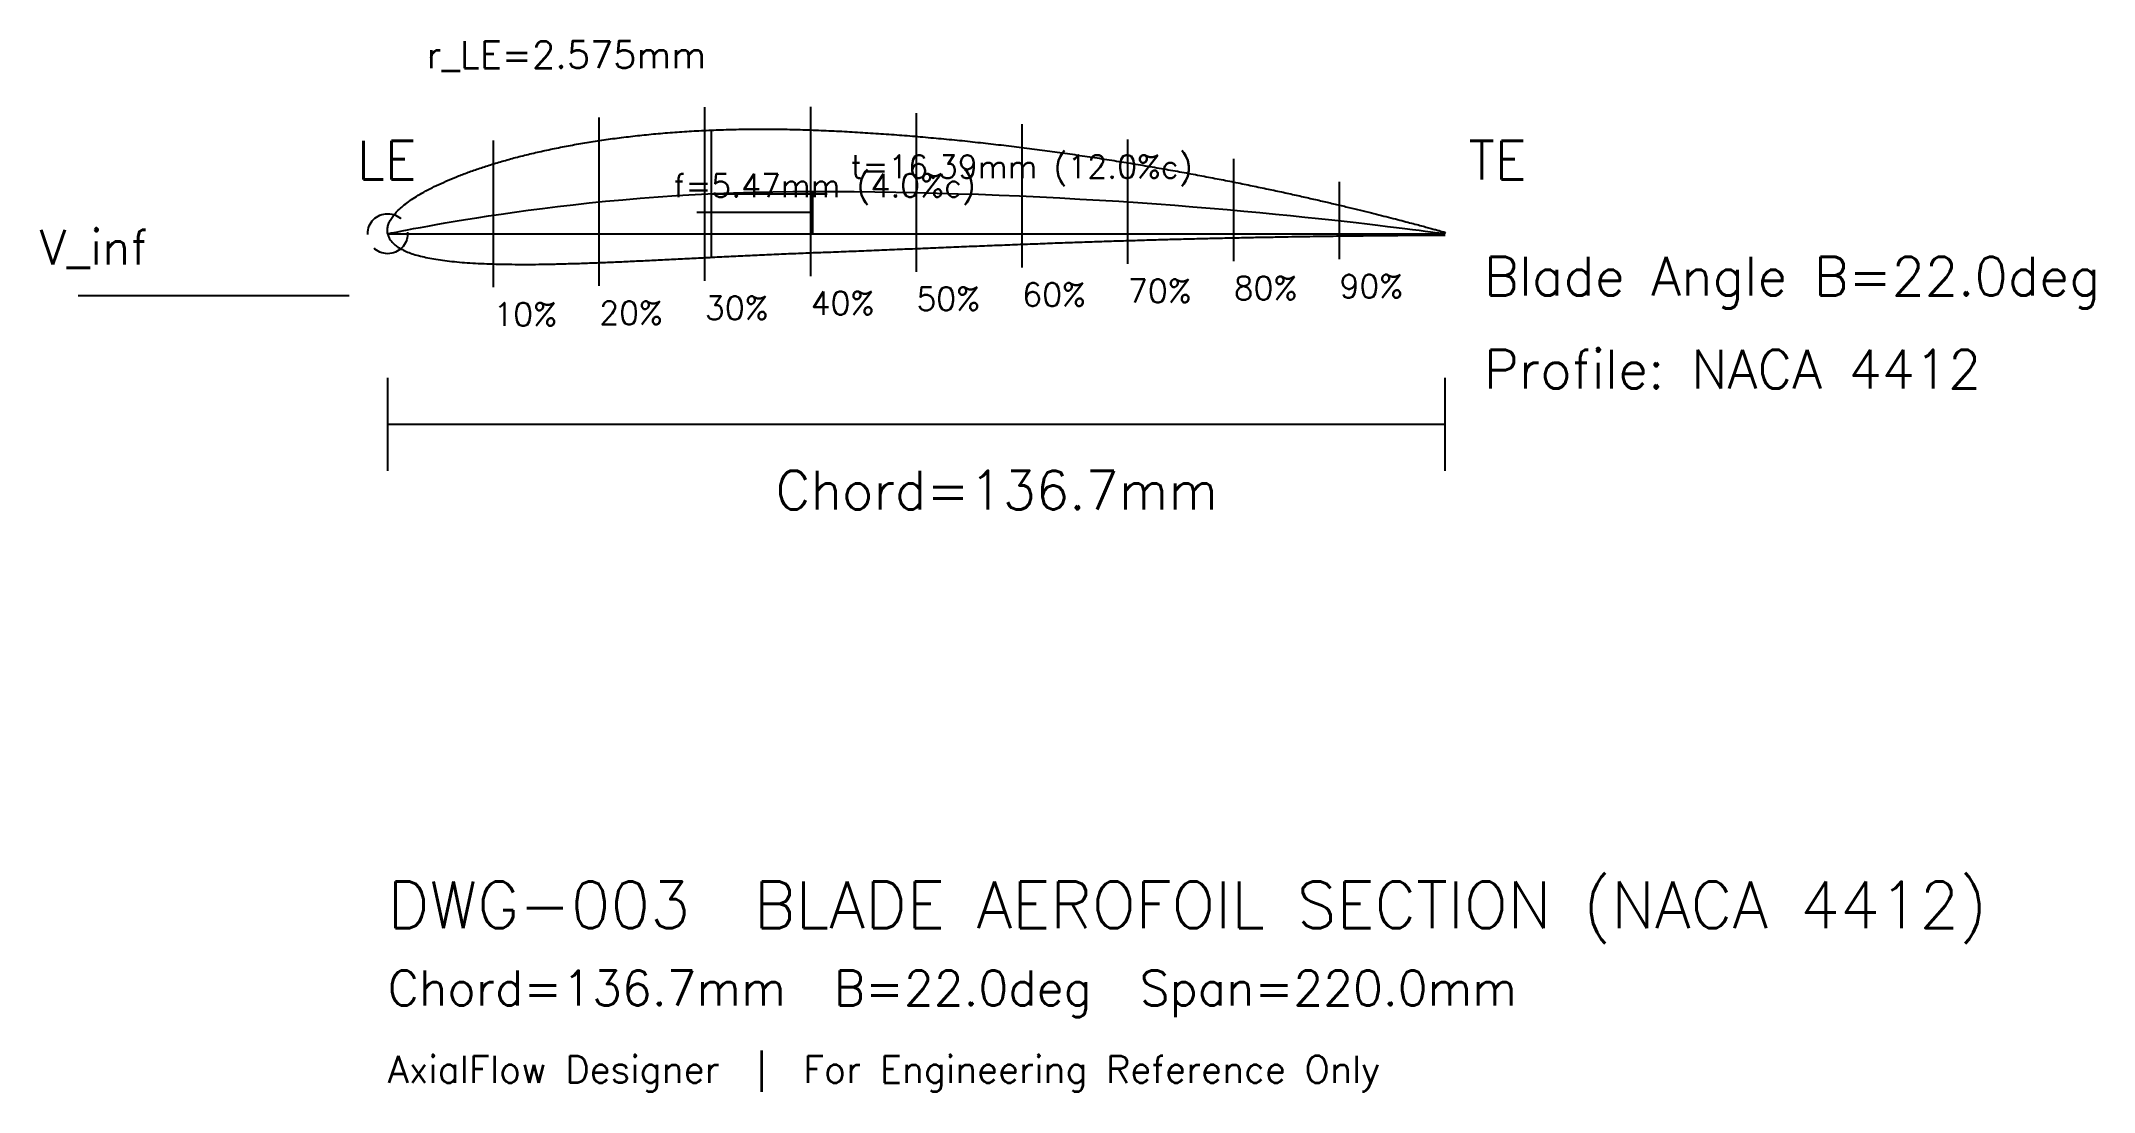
# Model space of a CAD drawing. Extents: x -45 to 221, y -111 to 25.
import ezdxf

# ---------------------------------------------------------------- set-up
doc = ezdxf.new("R2010")
doc.units = 0
doc.linetypes.add('DASHED', pattern=[8, 6, -2])
for name, color, linetype in [('ANNOTATION', 3, 'Continuous'), ('BLADE_SURFACE', 5, 'Continuous'), ('CAMBER_LINE', 4, 'Continuous'), ('CENTERLINE', 1, 'Continuous'), ('DIMENSIONS', 7, 'Continuous'), ('STATION_TICKS', 9, 'Continuous'), ('TITLE_BLOCK', 5, 'Continuous')]:
    doc.layers.add(name, color=color, linetype=linetype)
doc.styles.get("Standard").update_dxf_attribs({"font": 'simplex.shx'})

msp = doc.modelspace()

# ---------------------------------------------------------------- linework, layer by layer
at = {"layer": 'ANNOTATION'}
msp.add_line((-40, -8), (-5, -8), dxfattribs=at)
at = {"layer": 'BLADE_SURFACE'}
for points in [[(0, 0), (-0.02, 0.16), (-0.04, 0.32), (-0.04, 0.48), (-0.04, 0.48), (-0.04, 0.64), (-0.01, 0.8), (0.03, 0.96), (0.03, 0.96), (0.07, 1.13), (0.13, 1.3), (0.2, 1.47), (0.2, 1.47), (0.28, 1.63), (0.37, 1.81), (0.48, 1.98), (0.48, 1.98), (0.6, 2.15), (0.73, 2.33), (0.88, 2.5), (0.88, 2.5), (1.02, 2.68), (1.19, 2.86), (1.37, 3.04), (1.37, 3.04), (1.56, 3.22), (1.76, 3.4), (1.98, 3.58), (1.98, 3.58), (2.2, 3.76), (2.44, 3.94), (2.69, 4.13), (2.69, 4.13), (2.95, 4.31), (3.22, 4.5), (3.51, 4.68), (3.51, 4.68), (3.8, 4.87), (4.11, 5.05), (4.43, 5.24), (4.43, 5.24), (4.76, 5.43), (5.1, 5.61), (5.46, 5.8), (5.46, 5.8), (5.82, 5.98), (6.2, 6.17), (6.59, 6.35), (6.59, 6.35), (6.99, 6.54), (7.4, 6.72), (7.82, 6.91), (7.82, 6.91), (8.25, 7.09), (8.69, 7.27), (9.15, 7.46), (9.15, 7.46), (9.61, 7.64), (10.09, 7.82), (10.58, 7.99), (10.58, 7.99), (11.07, 8.17), (11.58, 8.35), (12.11, 8.52), (12.11, 8.52), (12.63, 8.7), (13.17, 8.87), (13.72, 9.04), (13.72, 9.04), (14.28, 9.21), (14.85, 9.37), (15.43, 9.53), (15.43, 9.53), (16.01, 9.7), (16.61, 9.86), (17.23, 10.01), (17.23, 10.01), (17.84, 10.17), (18.47, 10.32), (19.11, 10.47), (19.11, 10.47), (19.75, 10.62), (20.4, 10.76), (21.07, 10.9), (21.07, 10.9), (21.74, 11.04), (22.42, 11.18), (23.11, 11.31), (23.11, 11.31), (23.8, 11.44), (24.51, 11.57), (25.23, 11.69), (25.23, 11.69), (25.94, 11.81), (26.67, 11.93), (27.41, 12.04), (27.41, 12.04), (28.15, 12.15), (28.91, 12.25), (29.67, 12.35), (29.67, 12.35), (30.43, 12.45), (31.2, 12.54), (31.99, 12.63), (31.99, 12.63), (32.77, 12.72), (33.56, 12.8), (34.37, 12.88), (34.37, 12.88), (35.17, 12.95), (35.98, 13.02), (36.8, 13.08), (36.8, 13.08), (37.62, 13.14), (38.45, 13.2), (39.29, 13.25), (39.29, 13.25), (40.12, 13.3), (40.97, 13.34), (41.82, 13.38), (41.82, 13.38), (42.67, 13.41), (43.53, 13.44), (44.39, 13.46), (44.39, 13.46), (45.26, 13.48), (46.13, 13.5), (47.01, 13.51), (47.01, 13.51), (47.88, 13.52), (48.77, 13.52), (49.65, 13.51), (49.65, 13.51), (50.54, 13.5), (51.43, 13.49), (52.33, 13.47), (52.33, 13.47), (53.22, 13.45), (54.13, 13.42), (55.02, 13.39), (55.02, 13.39), (55.91, 13.35), (56.8, 13.32), (57.7, 13.27), (57.7, 13.27), (58.59, 13.23), (59.49, 13.18), (60.39, 13.13), (60.39, 13.13), (61.29, 13.08), (62.19, 13.02), (63.09, 12.96), (63.09, 12.96), (63.99, 12.9), (64.89, 12.84), (65.8, 12.77), (65.8, 12.77), (66.7, 12.7), (67.61, 12.63), (68.51, 12.55), (68.51, 12.55), (69.41, 12.47), (70.32, 12.39), (71.22, 12.31), (71.22, 12.31), (72.12, 12.23), (73.03, 12.14), (73.93, 12.05), (73.93, 12.05), (74.83, 11.96), (75.72, 11.86), (76.62, 11.76), (76.62, 11.76), (77.52, 11.66), (78.41, 11.56), (79.3, 11.46), (79.3, 11.46), (80.19, 11.35), (81.08, 11.25), (81.96, 11.13), (81.96, 11.13), (82.84, 11.02), (83.72, 10.91), (84.6, 10.79), (84.6, 10.79), (85.47, 10.68), (86.34, 10.56), (87.21, 10.44), (87.21, 10.44), (88.07, 10.32), (88.93, 10.19), (89.79, 10.07), (89.79, 10.07), (90.64, 9.94), (91.49, 9.82), (92.33, 9.69), (92.33, 9.69), (93.17, 9.56), (94.01, 9.42), (94.84, 9.29), (94.84, 9.29), (95.67, 9.16), (96.49, 9.02), (97.3, 8.89), (97.3, 8.89), (98.11, 8.75), (98.92, 8.61), (99.72, 8.47), (99.72, 8.47), (100.51, 8.34), (101.3, 8.2), (102.08, 8.06), (102.08, 8.06), (102.86, 7.91), (103.63, 7.77), (104.4, 7.63), (104.4, 7.63), (105.16, 7.49), (105.91, 7.35), (106.65, 7.2), (106.65, 7.2), (107.39, 7.06), (108.12, 6.92), (108.85, 6.78), (108.85, 6.78), (109.57, 6.63), (110.28, 6.49), (110.98, 6.35), (110.98, 6.35), (111.68, 6.2), (112.36, 6.06), (113.04, 5.92), (113.04, 5.92), (113.72, 5.78), (114.38, 5.64), (115.04, 5.5), (115.04, 5.5), (115.69, 5.36), (116.33, 5.22), (116.96, 5.08), (116.96, 5.08), (117.58, 4.94), (118.2, 4.8), (118.8, 4.67), (118.8, 4.67), (119.4, 4.53), (119.99, 4.4), (120.57, 4.26), (120.57, 4.26), (121.14, 4.13), (121.71, 4), (122.26, 3.87), (122.26, 3.87), (122.8, 3.74), (123.34, 3.62), (123.86, 3.49), (123.86, 3.49), (124.38, 3.37), (124.88, 3.25), (125.38, 3.13), (125.38, 3.13), (125.87, 3.01), (126.34, 2.89), (126.81, 2.77), (126.81, 2.77), (127.27, 2.66), (127.71, 2.55), (128.14, 2.44), (128.14, 2.44), (128.58, 2.33), (128.99, 2.23), (129.39, 2.12), (129.39, 2.12), (129.79, 2.02), (130.18, 1.92), (130.55, 1.83), (130.55, 1.83), (130.92, 1.73), (131.27, 1.64), (131.61, 1.55), (131.61, 1.55), (131.94, 1.46), (132.27, 1.38), (132.57, 1.3), (132.57, 1.3), (132.87, 1.22), (133.16, 1.14), (133.44, 1.07), (133.44, 1.07), (133.71, 0.99), (133.96, 0.93), (134.2, 0.86), (134.2, 0.86), (134.44, 0.8), (134.66, 0.74), (134.87, 0.68), (134.87, 0.68), (135.07, 0.62), (135.26, 0.57), (135.43, 0.53), (135.43, 0.53), (135.6, 0.48), (135.76, 0.44), (135.9, 0.4), (135.9, 0.4), (136.03, 0.36), (136.15, 0.33), (136.26, 0.3), (136.26, 0.3), (136.36, 0.27), (136.45, 0.25), (136.52, 0.23), (136.52, 0.23), (136.59, 0.21), (136.64, 0.19), (136.67, 0.19), (136.67, 0.19), (136.7, 0.18), (136.71, 0.17), (136.72, 0.17)], [(0, 0), (0.04, -0.15), (0.08, -0.31), (0.15, -0.45), (0.15, -0.45), (0.21, -0.6), (0.29, -0.74), (0.39, -0.88), (0.39, -0.88), (0.5, -1.02), (0.61, -1.15), (0.75, -1.28), (0.75, -1.28), (0.88, -1.4), (1.03, -1.53), (1.2, -1.64), (1.2, -1.64), (1.37, -1.76), (1.55, -1.87), (1.75, -1.98), (1.75, -1.98), (1.95, -2.09), (2.17, -2.19), (2.4, -2.29), (2.4, -2.29), (2.64, -2.39), (2.89, -2.49), (3.15, -2.58), (3.15, -2.58), (3.42, -2.67), (3.7, -2.75), (4, -2.83), (4, -2.83), (4.3, -2.91), (4.61, -2.99), (4.94, -3.06), (4.94, -3.06), (5.27, -3.13), (5.61, -3.19), (5.97, -3.26), (5.97, -3.26), (6.33, -3.32), (6.71, -3.38), (7.1, -3.43), (7.1, -3.43), (7.48, -3.48), (7.89, -3.53), (8.31, -3.58), (8.31, -3.58), (8.73, -3.62), (9.16, -3.66), (9.61, -3.7), (9.61, -3.7), (10.05, -3.74), (10.52, -3.77), (10.99, -3.8), (10.99, -3.8), (11.47, -3.83), (11.95, -3.85), (12.46, -3.87), (12.46, -3.87), (12.96, -3.89), (13.47, -3.91), (14, -3.92), (14, -3.92), (14.53, -3.94), (15.07, -3.95), (15.62, -3.95), (15.62, -3.95), (16.18, -3.96), (16.74, -3.96), (17.32, -3.96), (17.32, -3.96), (17.9, -3.96), (18.49, -3.96), (19.09, -3.96), (19.09, -3.96), (19.69, -3.95), (20.31, -3.94), (20.93, -3.93), (20.93, -3.93), (21.56, -3.92), (22.19, -3.9), (22.84, -3.88), (22.84, -3.88), (23.49, -3.87), (24.14, -3.85), (24.81, -3.83), (24.81, -3.83), (25.48, -3.8), (26.16, -3.78), (26.84, -3.75), (26.84, -3.75), (27.53, -3.73), (28.23, -3.7), (28.94, -3.67), (28.94, -3.67), (29.64, -3.64), (30.36, -3.61), (31.08, -3.58), (31.08, -3.58), (31.81, -3.54), (32.54, -3.51), (33.29, -3.47), (33.29, -3.47), (34.03, -3.44), (34.78, -3.4), (35.54, -3.36), (35.54, -3.36), (36.3, -3.33), (37.06, -3.29), (37.84, -3.25), (37.84, -3.25), (38.61, -3.21), (39.39, -3.17), (40.18, -3.13), (40.18, -3.13), (40.97, -3.09), (41.77, -3.05), (42.57, -3.01), (42.57, -3.01), (43.37, -2.97), (44.18, -2.93), (44.99, -2.89), (44.99, -2.89), (45.81, -2.85), (46.63, -2.81), (47.45, -2.77), (47.45, -2.77), (48.28, -2.74), (49.11, -2.7), (49.94, -2.66), (49.94, -2.66), (50.78, -2.62), (51.62, -2.59), (52.46, -2.55), (52.46, -2.55), (53.3, -2.52), (54.15, -2.49), (55.01, -2.45), (55.01, -2.45), (55.87, -2.42), (56.75, -2.39), (57.62, -2.35), (57.62, -2.35), (58.49, -2.32), (59.37, -2.28), (60.25, -2.25), (60.25, -2.25), (61.12, -2.21), (62, -2.18), (62.89, -2.14), (62.89, -2.14), (63.77, -2.1), (64.65, -2.07), (65.53, -2.03), (65.53, -2.03), (66.42, -1.99), (67.3, -1.96), (68.19, -1.92), (68.19, -1.92), (69.07, -1.88), (69.96, -1.85), (70.85, -1.81), (70.85, -1.81), (71.73, -1.77), (72.62, -1.74), (73.5, -1.7), (73.5, -1.7), (74.38, -1.66), (75.27, -1.63), (76.15, -1.59), (76.15, -1.59), (77.03, -1.56), (77.91, -1.52), (78.79, -1.49), (78.79, -1.49), (79.66, -1.45), (80.54, -1.42), (81.41, -1.38), (81.41, -1.38), (82.28, -1.35), (83.15, -1.32), (84.02, -1.29), (84.02, -1.29), (84.88, -1.25), (85.74, -1.22), (86.6, -1.19), (86.6, -1.19), (87.46, -1.16), (88.31, -1.13), (89.16, -1.1), (89.16, -1.1), (90, -1.07), (90.85, -1.04), (91.68, -1.01), (91.68, -1.01), (92.52, -0.99), (93.35, -0.96), (94.18, -0.93), (94.18, -0.93), (95, -0.91), (95.82, -0.88), (96.63, -0.86), (96.63, -0.86), (97.44, -0.83), (98.25, -0.81), (99.04, -0.79), (99.04, -0.79), (99.84, -0.76), (100.63, -0.74), (101.41, -0.72), (101.41, -0.72), (102.19, -0.7), (102.97, -0.68), (103.73, -0.66), (103.73, -0.66), (104.49, -0.64), (105.25, -0.62), (106, -0.6), (106, -0.6), (106.74, -0.59), (107.48, -0.57), (108.2, -0.55), (108.2, -0.55), (108.93, -0.54), (109.65, -0.52), (110.35, -0.51), (110.35, -0.51), (111.06, -0.49), (111.75, -0.48), (112.44, -0.46), (112.44, -0.46), (113.12, -0.45), (113.8, -0.44), (114.46, -0.43), (114.46, -0.43), (115.12, -0.41), (115.77, -0.4), (116.41, -0.39), (116.41, -0.39), (117.04, -0.38), (117.67, -0.37), (118.28, -0.36), (118.28, -0.36), (118.89, -0.35), (119.49, -0.34), (120.08, -0.33), (120.08, -0.33), (120.66, -0.33), (121.24, -0.32), (121.8, -0.31), (121.8, -0.31), (122.36, -0.3), (122.9, -0.29), (123.43, -0.29), (123.43, -0.29), (123.97, -0.28), (124.48, -0.28), (124.99, -0.27), (124.99, -0.27), (125.49, -0.26), (125.98, -0.26), (126.45, -0.25), (126.45, -0.25), (126.92, -0.25), (127.38, -0.24), (127.83, -0.24), (127.83, -0.24), (128.27, -0.23), (128.7, -0.23), (129.11, -0.23), (129.11, -0.23), (129.52, -0.22), (129.92, -0.22), (130.3, -0.22), (130.3, -0.22), (130.68, -0.21), (131.04, -0.21), (131.39, -0.21), (131.39, -0.21), (131.74, -0.2), (132.07, -0.2), (132.38, -0.2), (132.38, -0.2), (132.7, -0.2), (132.99, -0.19), (133.27, -0.19), (133.27, -0.19), (133.56, -0.19), (133.82, -0.19), (134.07, -0.19), (134.07, -0.19), (134.31, -0.19), (134.54, -0.18), (134.76, -0.18), (134.76, -0.18), (134.97, -0.18), (135.16, -0.18), (135.34, -0.18), (135.34, -0.18), (135.52, -0.18), (135.68, -0.18), (135.82, -0.18), (135.82, -0.18), (135.96, -0.17), (136.09, -0.17), (136.19, -0.17), (136.19, -0.17), (136.3, -0.17), (136.39, -0.17), (136.46, -0.17), (136.46, -0.17), (136.53, -0.17), (136.59, -0.17), (136.62, -0.17), (136.62, -0.17), (136.66, -0.17), (136.67, -0.17), (136.68, -0.17)]]:
    msp.add_open_spline(points, degree=3, knots=[0, 0, 0, 0, 0.012346, 0.012346, 0.012346, 0.012346, 0.024691, 0.024691, 0.024691, 0.024691, 0.037037, 0.037037, 0.037037, 0.037037, 0.049383, 0.049383, 0.049383, 0.049383, 0.061728, 0.061728, 0.061728, 0.061728, 0.074074, 0.074074, 0.074074, 0.074074, 0.08642, 0.08642, 0.08642, 0.08642, 0.098765, 0.098765, 0.098765, 0.098765, 0.111111, 0.111111, 0.111111, 0.111111, 0.123457, 0.123457, 0.123457, 0.123457, 0.135802, 0.135802, 0.135802, 0.135802, 0.148148, 0.148148, 0.148148, 0.148148, 0.160494, 0.160494, 0.160494, 0.160494, 0.17284, 0.17284, 0.17284, 0.17284, 0.185185, 0.185185, 0.185185, 0.185185, 0.197531, 0.197531, 0.197531, 0.197531, 0.209877, 0.209877, 0.209877, 0.209877, 0.222222, 0.222222, 0.222222, 0.222222, 0.234568, 0.234568, 0.234568, 0.234568, 0.246914, 0.246914, 0.246914, 0.246914, 0.259259, 0.259259, 0.259259, 0.259259, 0.271605, 0.271605, 0.271605, 0.271605, 0.283951, 0.283951, 0.283951, 0.283951, 0.296296, 0.296296, 0.296296, 0.296296, 0.308642, 0.308642, 0.308642, 0.308642, 0.320988, 0.320988, 0.320988, 0.320988, 0.333333, 0.333333, 0.333333, 0.333333, 0.345679, 0.345679, 0.345679, 0.345679, 0.358025, 0.358025, 0.358025, 0.358025, 0.37037, 0.37037, 0.37037, 0.37037, 0.382716, 0.382716, 0.382716, 0.382716, 0.395062, 0.395062, 0.395062, 0.395062, 0.407407, 0.407407, 0.407407, 0.407407, 0.419753, 0.419753, 0.419753, 0.419753, 0.432099, 0.432099, 0.432099, 0.432099, 0.444444, 0.444444, 0.444444, 0.444444, 0.45679, 0.45679, 0.45679, 0.45679, 0.469136, 0.469136, 0.469136, 0.469136, 0.481481, 0.481481, 0.481481, 0.481481, 0.493827, 0.493827, 0.493827, 0.493827, 0.506173, 0.506173, 0.506173, 0.506173, 0.518519, 0.518519, 0.518519, 0.518519, 0.530864, 0.530864, 0.530864, 0.530864, 0.54321, 0.54321, 0.54321, 0.54321, 0.555556, 0.555556, 0.555556, 0.555556, 0.567901, 0.567901, 0.567901, 0.567901, 0.580247, 0.580247, 0.580247, 0.580247, 0.592593, 0.592593, 0.592593, 0.592593, 0.604938, 0.604938, 0.604938, 0.604938, 0.617284, 0.617284, 0.617284, 0.617284, 0.62963, 0.62963, 0.62963, 0.62963, 0.641975, 0.641975, 0.641975, 0.641975, 0.654321, 0.654321, 0.654321, 0.654321, 0.666667, 0.666667, 0.666667, 0.666667, 0.679012, 0.679012, 0.679012, 0.679012, 0.691358, 0.691358, 0.691358, 0.691358, 0.703704, 0.703704, 0.703704, 0.703704, 0.716049, 0.716049, 0.716049, 0.716049, 0.728395, 0.728395, 0.728395, 0.728395, 0.740741, 0.740741, 0.740741, 0.740741, 0.753086, 0.753086, 0.753086, 0.753086, 0.765432, 0.765432, 0.765432, 0.765432, 0.777778, 0.777778, 0.777778, 0.777778, 0.790123, 0.790123, 0.790123, 0.790123, 0.802469, 0.802469, 0.802469, 0.802469, 0.814815, 0.814815, 0.814815, 0.814815, 0.82716, 0.82716, 0.82716, 0.82716, 0.839506, 0.839506, 0.839506, 0.839506, 0.851852, 0.851852, 0.851852, 0.851852, 0.864198, 0.864198, 0.864198, 0.864198, 0.876543, 0.876543, 0.876543, 0.876543, 0.888889, 0.888889, 0.888889, 0.888889, 0.901235, 0.901235, 0.901235, 0.901235, 0.91358, 0.91358, 0.91358, 0.91358, 0.925926, 0.925926, 0.925926, 0.925926, 0.938272, 0.938272, 0.938272, 0.938272, 0.950617, 0.950617, 0.950617, 0.950617, 0.962963, 0.962963, 0.962963, 0.962963, 0.975309, 0.975309, 0.975309, 0.975309, 1, 1, 1, 1], dxfattribs=at)
at = {"layer": 'CAMBER_LINE', "linetype": 'DASHED'}
msp.add_lwpolyline([(0, 0), (0.05, 0.01), (0.21, 0.04), (0.47, 0.09), (0.84, 0.17), (1.31, 0.26), (1.89, 0.37), (2.57, 0.5), (3.35, 0.65), (4.22, 0.81), (5.2, 0.99), (6.28, 1.18), (7.45, 1.39), (8.71, 1.6), (10.07, 1.83), (11.52, 2.06), (13.05, 2.3), (14.67, 2.54), (16.38, 2.78), (18.16, 3.03), (20.02, 3.27), (21.95, 3.51), (23.96, 3.74), (26.03, 3.97), (28.17, 4.18), (30.38, 4.39), (32.64, 4.58), (34.95, 4.76), (37.32, 4.92), (39.73, 5.06), (42.19, 5.18), (44.69, 5.29), (47.23, 5.37), (49.8, 5.42), (52.39, 5.46), (55.02, 5.47), (57.66, 5.46), (60.32, 5.44), (62.99, 5.41), (65.67, 5.37), (68.35, 5.32), (71.03, 5.25), (73.71, 5.17), (76.38, 5.09), (79.04, 4.99), (81.68, 4.88), (84.31, 4.75), (86.9, 4.62), (89.47, 4.48), (92.01, 4.34), (94.51, 4.18), (96.97, 4.01), (99.38, 3.84), (101.75, 3.67), (104.06, 3.49), (106.32, 3.3), (108.53, 3.11), (110.67, 2.92), (112.74, 2.73), (114.75, 2.54), (116.68, 2.34), (118.54, 2.15), (120.32, 1.97), (122.03, 1.78), (123.65, 1.6), (125.18, 1.43), (126.63, 1.26), (127.99, 1.1), (129.25, 0.95), (130.42, 0.81), (131.5, 0.67), (132.48, 0.55), (133.35, 0.44), (134.13, 0.34), (134.81, 0.25), (135.39, 0.17), (135.86, 0.11), (136.23, 0.06), (136.49, 0.03), (136.65, 0.01), (136.7, 0)], dxfattribs=at)
at = {"layer": 'CENTERLINE'}
msp.add_line((0, 0), (136.7, 0), dxfattribs=at)
at = {"layer": 'DIMENSIONS'}
for p, q in [((41.83, 13.38), (41.83, -3.05)), ((54.95, 0), (54.95, 5.47)), ((54.95, 2.73), (39.95, 2.73)), ((41.83, 5.16), (56.83, 5.16)), ((0, -30.61), (0, -18.61)), ((136.7, -30.61), (136.7, -18.61)), ((0, -24.61), (136.7, -24.61))]:
    msp.add_line(p, q, dxfattribs=at)
at = {"layer": 'DIMENSIONS', "linetype": 'DASHED'}
msp.add_circle((0, 0), 2.58, dxfattribs=at)
at = {"layer": 'STATION_TICKS'}
for p, q in [((41.01, -6.09), (41.01, 16.34)), ((54.68, -5.47), (54.68, 16.4)), ((27.34, -6.73), (27.34, 15.02)), ((68.35, -4.91), (68.35, 15.56)), ((82.02, -4.36), (82.02, 14.13)), ((13.67, -6.91), (13.67, 12.02)), ((95.69, -3.89), (95.69, 12.15)), ((109.36, -3.53), (109.36, 9.67)), ((123.03, -3.29), (123.03, 6.69))]:
    msp.add_line(p, q, dxfattribs=at)

# ---------------------------------------------------------------- texts
at = {"layer": 'ANNOTATION'}
for s, height, p in [('r_LE=2.575mm', 3.5, (5, 21.38)), ('LE', 5, (-4, 7)), ('TE', 5, (139.7, 7)), ('V_inf', 4.5, (-45, -4)), ('90%', 3, (123.03, -8.29)), ('Blade Angle B=22.0deg', 5, (141.7, -8)), ('40%', 3, (54.68, -10.47)), ('50%', 3, (68.35, -9.91)), ('60%', 3, (82.02, -9.36)), ('70%', 3, (95.69, -8.89)), ('80%', 3, (109.36, -8.53)), ('10%', 3, (13.67, -11.91)), ('20%', 3, (27.34, -11.73)), ('30%', 3, (41.01, -11.09)), ('Profile: NACA 4412', 5, (141.7, -20)), ('Chord=136.7mm  B=22.0deg  Span=220.0mm', 4.5, (0, -99.68)), ('AxialFlow Designer  |  For Engineering Reference Only', 3.5, (0, -109.68))]:
    msp.add_text(s, height=height, dxfattribs=at).set_placement(p)
at = {"layer": 'DIMENSIONS'}
for s, height, p in [('t=16.39mm (12.0%c)', 3, (59.83, 7.16)), ('f=5.47mm (4.0%c)', 3, (36.95, 4.73)), ('Chord=136.7mm', 5, (50.15, -35.61))]:
    msp.add_text(s, height=height, dxfattribs=at).set_placement(p)
at = {"layer": 'TITLE_BLOCK'}
msp.add_text('DWG-003  BLADE AEROFOIL SECTION (NACA 4412)', height=6, dxfattribs=at).set_placement((0, -89.68))

doc.saveas('drawing.dxf')
